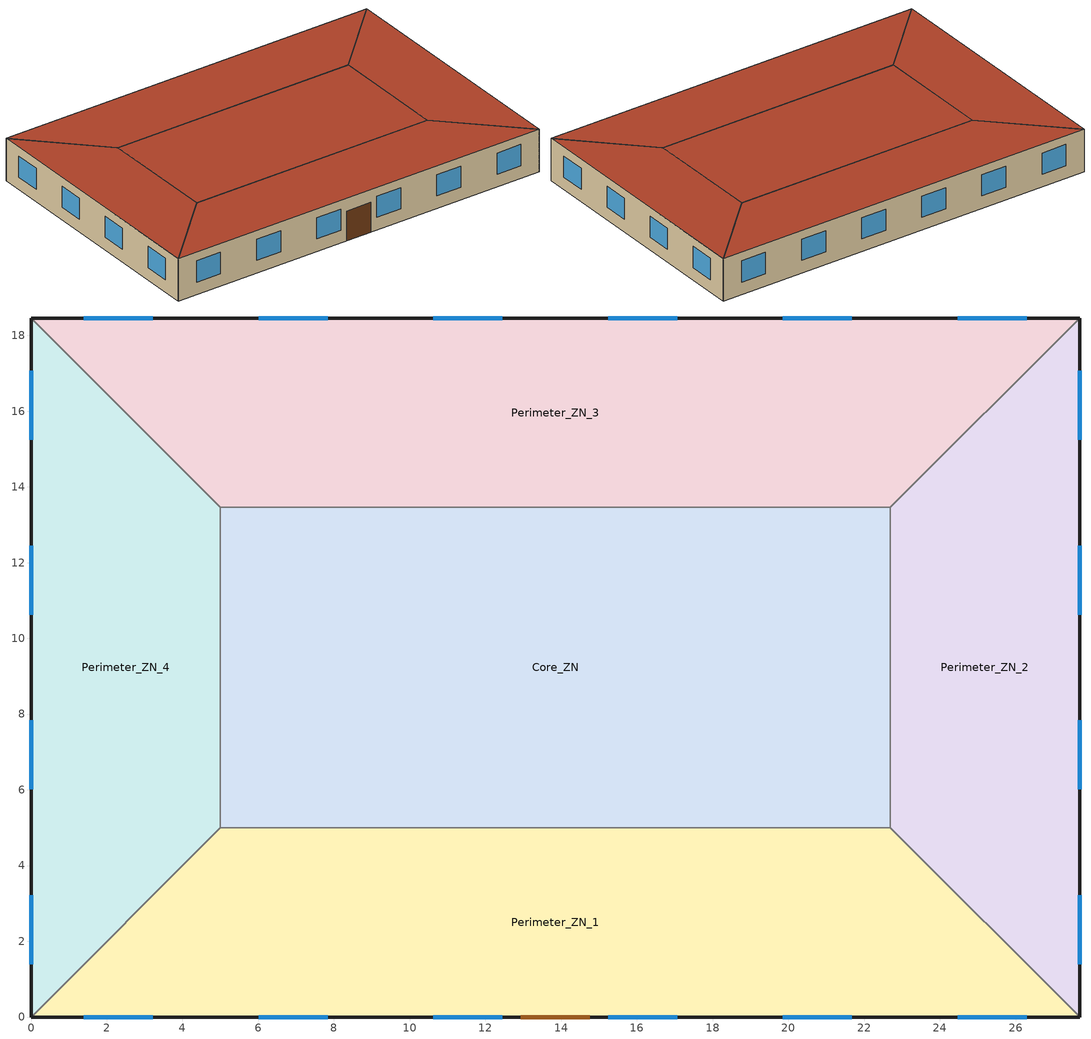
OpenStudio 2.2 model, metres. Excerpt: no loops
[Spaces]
Core_ZN
 floor ground: 22.69,13.46 22.69,5 5,5 5,13.46 z0
 wall to Perimeter_ZN_4: 5,13.46 5,5 z0:3.05
 wall to Perimeter_ZN_2: 22.69,5 22.69,13.46 z0:3.05
 wall to Perimeter_ZN_3: 22.69,13.46 5,13.46 z0:3.05
 wall to Perimeter_ZN_1: 5,5 22.69,5 z0:3.05
 roof outside: 22.69,5 22.69,13.46 5,13.46 5,5 z3.05
Perimeter_ZN_3
 floor ground: 27.69,18.46 22.69,13.46 5,13.46 0,18.46 z0
 wall outside: 27.69,18.46 0,18.46 z0:3.05
 wall to Perimeter_ZN_2: 22.69,13.46 27.69,18.46 z0:3.05
 wall to Perimeter_ZN_4: 0,18.46 5,13.46 z0:3.05
 window: 26.3,18.46 24.47,18.46 / 3.22,18.46 1.39,18.46 / 21.68,18.46 19.85,18.46 / 12.45,18.46 10.62,18.46 / 7.84,18.46 6.01,18.46 / 17.07,18.46 15.24,18.46 z0.9:2.42
 roof outside: 22.69,13.46 27.69,18.46 0,18.46 5,13.46 z3.05
Perimeter_ZN_2
 floor ground: 27.69,18.46 27.69,0 22.69,5 22.69,13.46 z0
 wall outside: 27.69,0 27.69,18.46 z0:3.05
 wall to Perimeter_ZN_1: 22.69,5 27.69,0 z0:3.05
 window: 27.69,1.39 27.69,3.22 / 27.69,6.01 27.69,7.84 / 27.69,10.62 27.69,12.45 / 27.69,15.24 27.69,17.07 z0.9:2.42
 roof outside: 27.69,0 27.69,18.46 22.69,13.46 22.69,5 z3.05
Perimeter_ZN_1
 floor ground: 22.69,5 27.69,0 0,0 5,5 z0
 wall outside: 0,0 27.69,0 z0:3.05
 wall to Perimeter_ZN_4: 5,5 0,0 z0:3.05
 window: 6.01,0 7.84,0 / 15.24,0 17.07,0 / 24.47,0 26.3,0 / 1.39,0 3.22,0 / 10.62,0 12.45,0 / 19.85,0 21.68,0 z0.9:2.42
 door: 12.93,0 14.76,0 z0:2.13
 roof outside: 27.69,0 22.69,5 5,5 0,0 z3.05
Perimeter_ZN_4
 floor ground: 0,18.46 5,13.46 5,5 0,0 z0
 wall outside: 0,18.46 0,0 z0:3.05
 window: 0,3.22 0,1.39 / 0,12.45 0,10.62 / 0,17.07 0,15.24 / 0,7.84 0,6.01 z0.9:2.42
 roof outside: 0,0 5,5 5,13.46 0,18.46 z3.05
[Site]
Miami Intl Ap_FL_USA: Latitude {deg}=25.82; Longitude {deg}=-80.3; Time Zone {hr}=-5; Elevation {m}=11; Terrain=City
[Building]
DOE Ref Pre-1980-SmallOffice-ASHRAE 169-2006-1A created: 2017-11-09 20:55:34 -0700: North Axis {deg}=0; Default Construction Set=DOE Ref Pre-1980 - SmOffice - ASHRAE 169-2006-1A; Standards Number of Stories=1; Standards Number of Above Ground Stories=0; Standards Building Type=SmallOffice
[Site:WaterMainsTemperature]
Calculation Method=Correlation; Annual Average Outdoor Air Temperature {C}=24.4917; Maximum Difference In Monthly Average Outdoor Air Temperatures {deltaC}=8.7
[SizingPeriod:DesignDay] Barometric Pressure {Pa}=101193; Sky Clearness=0; Rain Indicator=0; Snow Indicator=0; Day of Month=21; Daylight Saving Time Indicator=0; Humidity Indicating Type=Wetbulb; Dry-Bulb Temperature Range Modifier Type=DefaultMultipliers
Name | Maximum Dry-Bulb Temperature {C} | Daily Dry-Bulb Temperature Range {deltaC} | Humidity Indicating Conditions at Maximum Dry-Bulb | Wind Speed {m/s} | Wind Direction {deg} | Month | Day Type | Solar Model Indicator | ASHRAE Taub | ASHRAE Taud
Miami Intl Ap Ann Htg 99.6% Condns DB | 8.7 | 0 | 8.7 | 3.8 | 340 | 1 | WinterDesignDay | ASHRAEClearSky
Miami Intl Ap Ann Clg .4% Condns DB=>MWB | 33.2 | 6.7 | 25.3 | 4.5 | 140 | 7 | SummerDesignDay | ASHRAETau | 0.528 | 1.905
[Site:GroundTemperature:BuildingSurface]
22.509, 22.645, 22.781, 22.956, 23.052, 23.08, 23.116, 23.108, 23.133, 23.139, 23.077, 22.913
[ClimateZones]
Climate Zone Value 1=1A
[Material:NoMass] Thermal Absorptance=0.9; Solar Absorptance=0.7
Name | Roughness | Thermal Resistance {m2-K/W} | Visible Absorptance
CP02 CARPET PAD | VeryRough | 0.21648 | 0.8
Typical Insulation R-2.17 | Smooth | 0.381975 | 0.7
Typical Carpet Pad | Smooth | 0.21648 | 0.8
Typical Insulation R-8.88 | Smooth | 1.56434 | 0.7
Typical Insulation | Smooth | 0.0282222 | 0.7
[Material]
Name | Roughness | Thickness {m} | Conductivity {W/m-K} | Density {kg/m3} | Specific Heat {J/kg-K} | Thermal Absorptance | Solar Absorptance | Visible Absorptance
100mm Normalweight concrete floor | MediumSmooth | 0.1016 | 2.31 | 2322 | 832
G01 13mm gypsum board | Smooth | 0.0127 | 0.16 | 800 | 1090 | 0.9 | 0.7 | 0.5
4 in. Normalweight Concrete Floor | MediumRough | 0.1016 | 2.31 | 2322 | 832 | 0.9 | 0.7 | 0.7
25mm Stucco | Smooth | 0.0254 | 0.72 | 1856 | 840 | 0.9 | 0.7 | 0.7
5/8 in. Gypsum Board | MediumSmooth | 0.0159 | 0.16 | 800 | 1090 | 0.9 | 0.7 | 0.7
Roof Membrane | VeryRough | 0.0095 | 0.16 | 1121.29 | 1460 | 0.9 | 0.7 | 0.7
Metal Roof Surface; F08 Metal surface | Smooth | 0.0008 | 45.28 | 7824 | 500 | 0.9 | 0.7 | 0.7
HW CONCRETE | Rough | 0.1016 | 1.31125 | 2240 | 837.36 | 0.9 | 0.7 | 0.7
8 in. Concrete Block Basement Wall | MediumRough | 0.2032 | 1.326 | 1842 | 912 | 0.9 | 0.7 | 0.7
G05 25mm wood | MediumSmooth | 0.0254 | 0.15 | 608 | 1630 | 0.9 | 0.5 | 0.5
Std Wood 6inch | MediumSmooth | 0.15 | 0.12 | 540 | 1210 | 0.9 | 0.7 | 0.7
[Construction]
Typical Insulated Exterior Mass Floor: Typical Insulation R-2.17, 4 in. Normalweight Concrete Floor, Typical Carpet Pad
Typical Insulated Steel Framed Exterior Wall R-4.35: 25mm Stucco, 5/8 in. Gypsum Board, Typical Insulation R-2.17, 5/8 in. Gypsum Board
Typical IEAD Roof R-10.0: Roof Membrane, Typical Insulation R-8.88, Metal Roof Surface
Typical Interior Floor: 100mm Normalweight concrete floor, CP02 CARPET PAD
Typical Interior Wall: G01 13mm gypsum board, G01 13mm gypsum board
Typical Interior Ceiling: CP02 CARPET PAD, 100mm Normalweight concrete floor
ext-slab-mass: HW CONCRETE, CP02 CARPET PAD
Typical Insulated Basement Mass Wall: 8 in. Concrete Block Basement Wall
U 1.22 SHGC 0.54 Simple Glazing Window: U 1.22 SHGC 0.54 Simple Glazing
Typical Insulated Metal Door: F08 Metal surface, Typical Insulation
Typical Overhead Door: Typical Insulation
Typical Interior Window: Clear 3mm
Typical Interior Door; Typical Interior Partition: G05 25mm wood
InteriorFurnishings: Std Wood 6inch
[DefaultConstructionSet]
DOE Ref Pre-1980 - SmOffice - ASHRAE 169-2006-1A: Default Exterior Surface Constructions=Default Surface Constructions 1; Default Interior Surface Constructions=Default Surface Constructions 2; Default Ground Contact Surface Constructions=Default Surface Constructions 3; Default Exterior SubSurface Constructions=Default Sub Surface Constructions 1; Default Interior SubSurface Constructions=Default Sub Surface Constructions 2; Interior Partition Construction=Typical Interior Partition
[DefaultSurfaceConstructions]
Name | Floor Construction | Wall Construction | Roof Ceiling Construction
Default Surface Constructions 1 | Typical Insulated Exterior Mass Floor | Typical Insulated Steel Framed Exterior Wall R-4.35 | Typical IEAD Roof R-10.0
Default Surface Constructions 2 | Typical Interior Floor | Typical Interior Wall | Typical Interior Ceiling
Default Surface Constructions 3 | ext-slab-mass | Typical Insulated Basement Mass Wall
[DefaultSubSurfaceConstructions]
Name | Fixed Window Construction | Operable Window Construction | Door Construction | Overhead Door Construction | Tubular Daylight Dome Construction | Tubular Daylight Diffuser Construction
Default Sub Surface Constructions 1 | U 1.22 SHGC 0.54 Simple Glazing Window | U 1.22 SHGC 0.54 Simple Glazing Window | Typical Insulated Metal Door | Typical Overhead Door | Typical Interior Window | Typical Interior Window
Default Sub Surface Constructions 2 | Typical Interior Window | Typical Interior Window | Typical Interior Door
[WindowMaterial:SimpleGlazingSystem]
U 1.22 SHGC 0.54 Simple Glazing: U-Factor {W/m2-K}=6.92748; Solar Heat Gain Coefficient=0.54; Visible Transmittance=0.38
[WindowMaterial:Glazing]
Clear 3mm: Optical Data Type=SpectralAverage; Thickness {m}=0.003; Solar Transmittance at Normal Incidence=0.837; Front Side Solar Reflectance at Normal Incidence=0.075; Back Side Solar Reflectance at Normal Incidence=0.075; Visible Transmittance at Normal Incidence=0.898; Front Side Visible Reflectance at Normal Incidence=0.081; Back Side Visible Reflectance at Normal Incidence=0.081; Infrared Transmittance at Normal Incidence=0; Front Side Infrared Hemispherical Emissivity=0.84; Back Side Infrared Hemispherical Emissivity=0.84; Conductivity {W/m-K}=0.9; Dirt Correction Factor for Solar and Visible Transmittance=1; Solar Diffusing=No
[Space] Space Type=Office WholeBuilding - Sm Office; Building Story=Building Story 1; Part of Total Floor Area=Yes
Name | Thermal Zone
Core_ZN | Core_ZN ZN
Perimeter_ZN_2 | Perimeter_ZN_2 ZN
Perimeter_ZN_3 | Perimeter_ZN_3 ZN
Perimeter_ZN_1 | Perimeter_ZN_1 ZN
Perimeter_ZN_4 | Perimeter_ZN_4 ZN
[BuildingStory]
Building Story 1: Nominal Z Coordinate {m}=0
[SpaceType]
Office WholeBuilding - Sm Office: Default Schedule Set=Office WholeBuilding - Sm Office Schedule Set; Design Specification Outdoor Air Object=Office WholeBuilding - Sm Office Ventilation; Standards Building Type=Office; Standards Space Type=WholeBuilding - Sm Office
[DesignSpecification:OutdoorAir]
Office WholeBuilding - Sm Office Ventilation: Outdoor Air Method=Sum; Outdoor Air Flow per Person {m3/s-person}=0; Outdoor Air Flow per Floor Area {m3/s-m2}=0.000508; Outdoor Air Flow Rate {m3/s}=0; Outdoor Air Flow Air Changes per Hour {1/hr}=0
[SpaceInfiltration:DesignFlowRate]
Office WholeBuilding - Sm Office Infiltration: Space or SpaceType=Office WholeBuilding - Sm Office; Design Flow Rate Calculation Method=Flow/ExteriorWallArea; Flow per Exterior Surface Area {m3/s-m2}=0.00113386; Constant Term Coefficient=1; Temperature Term Coefficient=0; Velocity Term Coefficient=0; Velocity Squared Term Coefficient=0
[DefaultScheduleSet]
Office WholeBuilding - Sm Office Schedule Set: Number of People Schedule=Small Office Bldg Occ; People Activity Level Schedule=Small Office Activity; Lighting Schedule=Office Bldg Light; Electric Equipment Schedule=Small Office Bldg Equip; Infiltration Schedule=Small Office Infil Quarter On
[ThermostatSetpoint:DualSetpoint] Heating Setpoint Temperature Schedule=Small Office HtgSetp; Cooling Setpoint Temperature Schedule=Small Office ClgSetp
Office WholeBuilding - Sm Office Thermostat 1; Office WholeBuilding - Sm Office Thermostat 2; Office WholeBuilding - Sm Office Thermostat 3; Office WholeBuilding - Sm Office Thermostat 4; Office WholeBuilding - Sm Office Thermostat 5
[People:Definition]
Office WholeBuilding - Sm Office People Definition: Number of People Calculation Method=People/Area; People per Space Floor Area {person/m2}=0.0538196; Fraction Radiant=0.3
[People]
Office WholeBuilding - Sm Office People: People Definition=Office WholeBuilding - Sm Office People Definition; Space or SpaceType=Office WholeBuilding - Sm Office; Work Efficiency Schedule=Work Efficiency Schedule; Clothing Insulation Schedule=Clothing Schedule; Air Velocity Schedule=Air Velocity Schedule
[Lights:Definition]
Office WholeBuilding - Sm Office Lights Definition: Design Level Calculation Method=Watts/Area; Watts per Space Floor Area {W/m2}=19.4827; Fraction Radiant=0.7; Fraction Visible=0.2
[Lights]
Office WholeBuilding - Sm Office Lights: Lights Definition=Office WholeBuilding - Sm Office Lights Definition; Space or SpaceType=Office WholeBuilding - Sm Office
[ElectricEquipment:Definition]
Office WholeBuilding - Sm Office Elec Equip Definition: Design Level Calculation Method=Watts/Area; Watts per Space Floor Area {W/m2}=10.7639; Fraction Radiant=0.5
[ElectricEquipment]
Office WholeBuilding - Sm Office Elec Equip: Electric Equipment Definition=Office WholeBuilding - Sm Office Elec Equip Definition; Space or SpaceType=Office WholeBuilding - Sm Office
[InternalMass:Definition]
Internal Mass Definition 1: Construction=InteriorFurnishings; Design Level Calculation Method=SurfaceArea/Area; Surface Area per Space Floor Area=2
[InternalMass] Internal Mass Definition=Internal Mass Definition 1
Name | Space or SpaceType
Perimeter_ZN_1 Mass | Perimeter_ZN_1
Perimeter_ZN_2 Mass | Perimeter_ZN_2
Perimeter_ZN_3 Mass | Perimeter_ZN_3
Perimeter_ZN_4 Mass | Perimeter_ZN_4
Core_ZN Mass | Core_ZN
[ThermalZone] Use Ideal Air Loads=No
Name | Thermostat
Core_ZN ZN | Office WholeBuilding - Sm Office Thermostat 1
Perimeter_ZN_1 ZN | Office WholeBuilding - Sm Office Thermostat 2
Perimeter_ZN_2 ZN | Office WholeBuilding - Sm Office Thermostat 3
Perimeter_ZN_3 ZN | Office WholeBuilding - Sm Office Thermostat 4
Perimeter_ZN_4 ZN | Office WholeBuilding - Sm Office Thermostat 5
[Exterior:Lights:Definition]
NonDimming Exterior Lights Def: Design Level {W}=2766
[Exterior:Lights]
NonDimming Exterior Lights Def: Exterior Lights Definition=NonDimming Exterior Lights Def; Schedule=SmallOffice Exterior Lights Always On; Control Option=AstronomicalClock
[Schedule:Ruleset]
Name | Default Day Schedule | Summer Design Day Schedule | Winter Design Day Schedule
Small Office Infil Quarter On | Small Office Infil Quarter On Default | Small Office Infil Quarter On Summer Design Day | Small Office Infil Quarter On Winter Design Day
Clothing Schedule | Clothing Schedule Default Winter Clothes
Air Velocity Schedule | Air Velocity Schedule Default
Work Efficiency Schedule | Work Efficiency Schedule Default
Small Office Bldg Occ | Small Office Bldg Occ Default | Small Office Bldg Occ Summer Design Day | Small Office Bldg Occ Winter Design Day
Small Office Activity | Small Office Activity Default | Small Office Activity Summer Design Day | Small Office Activity Winter Design Day
Office Bldg Light | Office Bldg Light Default | Office Bldg Light Summer Design Day | Office Bldg Light Winter Design Day
Small Office Bldg Equip | Small Office Bldg Equip Default | Small Office Bldg Equip Summer Design Day | Small Office Bldg Equip Winter Design Day
Small Office HtgSetp | Small Office HtgSetp Default | Small Office HtgSetp Summer Design Day | Small Office HtgSetp Winter Design Day
Small Office ClgSetp | Small Office ClgSetp Default | Small Office ClgSetp Summer Design Day | Small Office ClgSetp Winter Design Day
SmallOffice Exterior Lights Always On | SmallOffice Exterior Lights Always On Default | SmallOffice Exterior Lights Always On Summer Design Day | SmallOffice Exterior Lights Always On Winter Design Day
[Schedule:Day]
Small Office Infil Quarter On Default; Small Office Infil Quarter On Summer Design Day: 6, 0, 1, 22, 0, 0.25, 24, 0, 1
Small Office Infil Quarter On Sun Day; Clothing Schedule Default Winter Clothes; Office Bldg Light Summer Design Day; Small Office Bldg Equip Summer Design Day; SmallOffice Exterior Lights Always On Default; SmallOffice Exterior Lights Always On Winter Design Day; SmallOffice Exterior Lights Always On Summer Design Day: 24, 0, 1
Small Office Infil Quarter On Winter Design Day; Small Office Infil Quarter On WntrDsn|Sat Day: 6, 0, 1, 18, 0, 0.25, 24, 0, 1
Clothing Schedule Summer Clothes: 24, 0, 0.5
Air Velocity Schedule Default: 24, 0, 0.2
Work Efficiency Schedule Default; Small Office Bldg Occ Winter Design Day; Small Office Bldg Occ WntrDsn|Sun Day; Office Bldg Light Winter Design Day; Small Office Bldg Equip Winter Design Day: 24, 0, 0
Small Office Bldg Occ Default: 6, 0, 0, 7, 0, 0.1, 8, 0, 0.2, 12, 0, 0.95, 13, 0, 0.5, 17, 0, 0.95, 18, 0, 0.3, 20, 0, 0.1, 24, 0, 0.05
Small Office Bldg Occ Sat Day: 6, 0, 0, 8, 0, 0.1, 12, 0, 0.3, 17, 0, 0.1, 24, 0, 0
Small Office Bldg Occ Summer Design Day: 6, 0, 0, 22, 0, 1, 24, 0, 0.05
Small Office Activity Default; Small Office Activity Winter Design Day; Small Office Activity Summer Design Day: 24, 0, 120
Office Bldg Light Default: 5, 0, 0.05, 7, 0, 0.1, 8, 0, 0.3, 17, 0, 0.9, 18, 0, 0.5, 20, 0, 0.3, 22, 0, 0.2, 23, 0, 0.1, 24, 0, 0.05
Office Bldg Light Sat Day: 6, 0, 0.05, 8, 0, 0.1, 12, 0, 0.3, 17, 0, 0.15, 24, 0, 0.05
Office Bldg Light Sun Day: 24, 0, 0.05
Small Office Bldg Equip Default: 8, 0, 0.4, 12, 0, 0.9, 13, 0, 0.8, 17, 0, 0.9, 18, 0, 0.5, 24, 0, 0.4
Small Office Bldg Equip Sat Day: 6, 0, 0.3, 8, 0, 0.4, 12, 0, 0.5, 17, 0, 0.35, 24, 0, 0.3
Small Office Bldg Equip Sun Day: 24, 0, 0.3
Small Office HtgSetp Default: 6, 0, 15.6, 22, 0, 21, 24, 0, 15.6
Small Office HtgSetp Sat Day: 6, 0, 15.6, 18, 0, 21, 24, 0, 15.6
Small Office HtgSetp Summer Design Day; Small Office HtgSetp SmrDsn|Sun Day: 24, 0, 15.6
Small Office HtgSetp Winter Design Day: 24, 0, 21
Small Office ClgSetp Default; Small Office ClgSetp Summer Design Day: 6, 0, 26.7, 22, 0, 24, 24, 0, 26.7
Small Office ClgSetp Sat Day: 6, 0, 26.7, 18, 0, 24, 24, 0, 26.7
Small Office ClgSetp Winter Design Day; Small Office ClgSetp WntrDsn|Sun Day: 24, 0, 26.7
[Schedule:Rule] Date Specification Type=DateRange; Start Day=1
Name | Schedule Ruleset | Rule Order | Day Schedule | Apply Sunday | Start Month | End Month | End Day | Apply Saturday
Schedule Rule 1 | Small Office Infil Quarter On | 1 | Small Office Infil Quarter On Sun Day | Yes | 1 | 12 | 31
Schedule Rule 2 | Small Office Infil Quarter On | 0 | Small Office Infil Quarter On WntrDsn|Sat Day |  | 1 | 12 | 31 | Yes
Schedule Rule 3 | Clothing Schedule | 0 | Clothing Schedule Summer Clothes |  | 5 | 9 | 30
Schedule Rule 4 | Small Office Bldg Occ | 1 | Small Office Bldg Occ Sat Day |  | 1 | 12 | 31 | Yes
Schedule Rule 5 | Small Office Bldg Occ | 0 | Small Office Bldg Occ WntrDsn|Sun Day | Yes | 1 | 12 | 31
Schedule Rule 6 | Office Bldg Light | 1 | Office Bldg Light Sat Day |  | 1 | 12 | 31 | Yes
Schedule Rule 7 | Office Bldg Light | 0 | Office Bldg Light Sun Day | Yes | 1 | 12 | 31
Schedule Rule 8 | Small Office Bldg Equip | 1 | Small Office Bldg Equip Sat Day |  | 1 | 12 | 31 | Yes
Schedule Rule 9 | Small Office Bldg Equip | 0 | Small Office Bldg Equip Sun Day | Yes | 1 | 12 | 31
Schedule Rule 10 | Small Office HtgSetp | 1 | Small Office HtgSetp Sat Day |  | 1 | 12 | 31 | Yes
Schedule Rule 11 | Small Office HtgSetp | 0 | Small Office HtgSetp SmrDsn|Sun Day | Yes | 1 | 12 | 31
Schedule Rule 12 | Small Office ClgSetp | 1 | Small Office ClgSetp Sat Day |  | 1 | 12 | 31 | Yes
Schedule Rule 13 | Small Office ClgSetp | 0 | Small Office ClgSetp WntrDsn|Sun Day | Yes | 1 | 12 | 31
